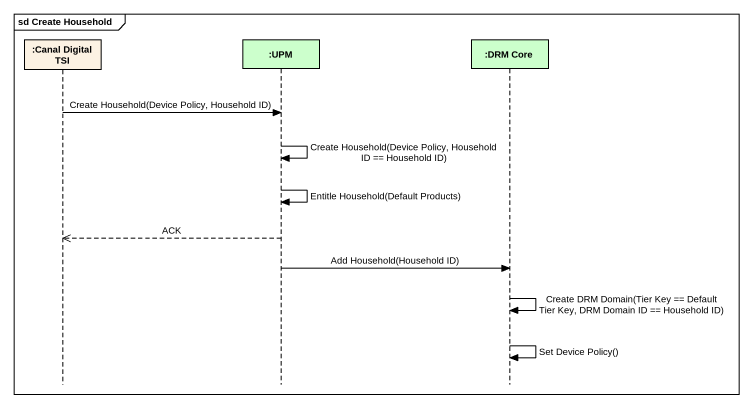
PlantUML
@startuml
mainframe sd Create Household
hide footbox
participant ":Canal Digital TSI" as Canal_Digital_TSI
participant ":UPM" as UPM #CCFFCC
participant ":DRM Core" as DRM_Core #CCFFCC

Canal_Digital_TSI -> UPM : Create Household(Device Policy, Household ID)
UPM -> UPM : Create Household(Device Policy, Household ID == Household ID)
UPM -> UPM : Entitle Household(Default Products)
UPM -->> Canal_Digital_TSI : ACK
UPM -> DRM_Core : Add Household(Household ID)
DRM_Core -> DRM_Core : Create DRM Domain(Tier Key == Default Tier Key, DRM Domain ID == Household ID)
DRM_Core -> DRM_Core : Set Device Policy()
@enduml
